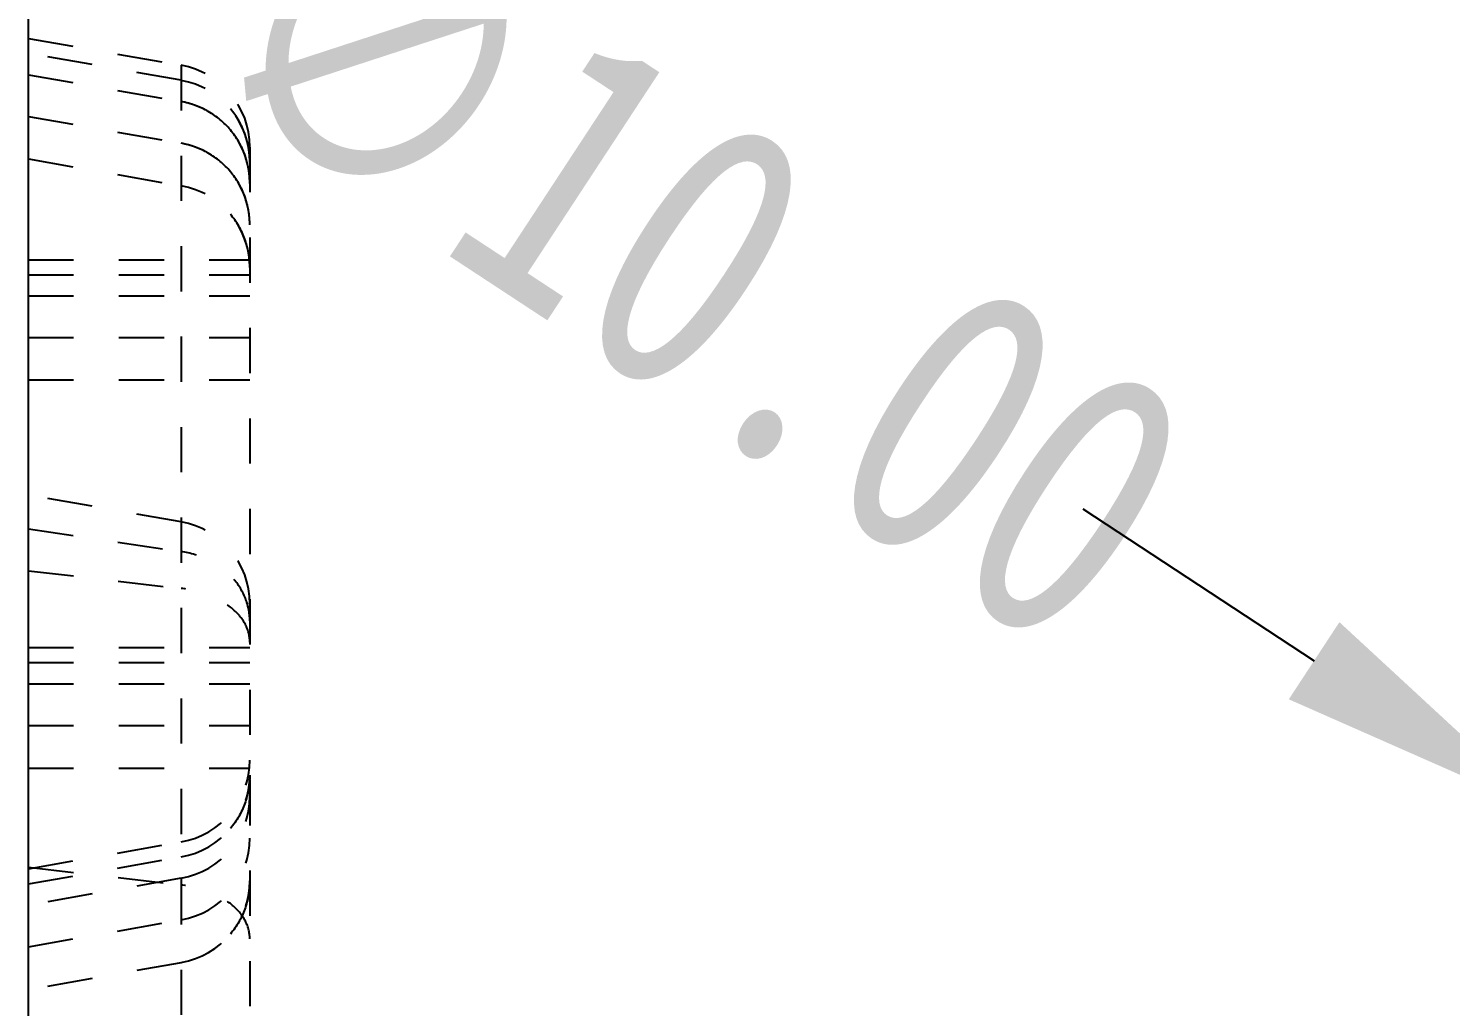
# Model space of a CAD drawing. Header units: millimetres. Extents: x 1147 to 12155, y -6137 to -4403.
# Drawn here: x 3268.1 to 3319.5, y -5105 to -5069.7 of the extents above; entities that cross this region are included whole.
import ezdxf

# ---------------------------------------------------------------- set-up
doc = ezdxf.new("R2010")
doc.units = ezdxf.units.MM
doc.header["$LTSCALE"] = 16.335
doc.header["$PDMODE"] = 3
doc.header["$PDSIZE"] = 0.3125
doc.linetypes.add('HIDDEN', pattern=[0.2, 0.1, -0.1])
doc.layers.get('0').update_dxf_attribs({"linetype": 'CONTINUOUS'})
doc.layers.get('Defpoints').update_dxf_attribs({"linetype": 'CONTINUOUS'})
doc.layers.add('DEFAULT_2', color=8, linetype='HIDDEN')
doc.styles.get("Standard").update_dxf_attribs({"font": 'txt', "width": 0.8})
doc.dimstyles.get("Standard").update_dxf_attribs({"dimtxt": 0.15625, "dimasz": 0.1875, "dimexe": 0.125, "dimexo": 0.0625, "dimtad": 0, "dimtih": 1, "dimtoh": 1, "dimdsep": 46, "dimtxsty": 'Standard', "dimcen": 0.09, "dimadec": 0, "dimazin": 0, "dimtp": 0.01, "dimtm": 0.01, "dimtfac": 1, "dimtofl": 0, "dimtmove": 0, "dimatfit": 3, "dimfxl": 0, "dimtolj": 1, "dimarcsym": 0})

# ---------------------------------------------------------------- blocks, each defined once
blk = doc.blocks.new('*D687')
at = {"color": 4, "lineweight": -2}
blk.add_line((3306.184, -5087.057), (3314.545, -5092.543), dxfattribs=at)
at = {"color": 4}
blk.add_solid([(3315.459, -5091.15), (3313.63, -5093.937), (3322.906, -5098.029)], dxfattribs=at)
at = {"layer": 'Defpoints', "color": 0}
for p in [(3322.906, -5098.029), (3331.267, -5103.514)]:
    blk.add_point(p, dxfattribs=at)
at = {"color": 6, "insert": (3292.248, -5077.915), "char_height": 10, "attachment_point": 5, "rotation": 326.7313}
blk.add_mtext('\\A1;∅10.00', dxfattribs=at)

msp = doc.modelspace()

# ---------------------------------------------------------------- linework, layer by layer
at = {"color": 7, "linetype": 'Continuous'}
msp.add_line((3268.086, -5503.772), (3268.086, -5023.709), dxfattribs=at)
at = {"layer": 'DEFAULT_2', "color": 8, "linetype": 'HIDDEN'}
for p, q in [((3268.086, -5070.062), (3273.607, -5071.035)), ((3273.607, -5071.577), (3268.086, -5070.603)), ((3273.607, -5071.035), (3273.607, -5128.396)), ((3268.086, -5071.373), (3273.607, -5072.346)), ((3268.086, -5072.88), (3273.607, -5073.852)), ((3276.086, -5073.989), (3276.086, -5125.436)), ((3268.086, -5074.417), (3273.607, -5075.389)), ((3268.086, -5078.062), (3276.086, -5078.062)), ((3268.086, -5078.603), (3276.086, -5078.603)), ((3268.086, -5079.368), (3276.086, -5079.368)), ((3268.086, -5080.869), (3276.086, -5080.869)), ((3268.086, -5082.4), (3276.086, -5082.4)), ((3273.607, -5087.529), (3268.086, -5086.555)), ((3268.086, -5087.776), (3273.607, -5088.601)), ((3268.086, -5089.292), (3273.607, -5089.933)), ((3268.086, -5092.062), (3276.086, -5092.062)), ((3268.086, -5092.607), (3276.086, -5092.607)), ((3268.086, -5093.377), (3276.086, -5093.377)), ((3268.086, -5094.888), (3276.086, -5094.888)), ((3268.086, -5096.43), (3276.086, -5096.43)), ((3268.086, -5100.062), (3273.607, -5099.088)), ((3268.086, -5100.605), (3273.607, -5099.632)), ((3268.086, -5100.004), (3273.607, -5100.644)), ((3273.607, -5100.403), (3268.086, -5101.377)), ((3268.086, -5102.877), (3273.607, -5101.905)), ((3273.607, -5103.457), (3268.086, -5104.43))]:
    msp.add_line(p, q, dxfattribs=at)
for centre, radius, start, end in [((3273.086, -5073.989), 3, 0, 80), ((3273.087, -5074.533), 2.999, 0.0062, 80.0096), ((3273.088, -5075.299), 2.999, 0.0151, 80.0232), ((3273.089, -5076.804), 2.997, 0.0324, 80.0498), ((3273.091, -5078.339), 2.995, 0.0501, 80.0771), ((3273.086, -5090.483), 3, 0, 80), ((3273.086, -5096.134), 3, 280, 0), ((3273.087, -5096.678), 2.999, 279.9903, 359.9937), ((3273.089, -5097.446), 2.997, 279.9765, 359.9978), ((3273.093, -5098.954), 2.993, 279.9495, 359.9952), ((3273.091, -5100.491), 2.995, 279.9219, 359.9492)]:
    msp.add_arc(centre, radius, start, end, dxfattribs=at)
for points in [[(3274.586, -5072.702), (3274.285, -5072.529), (3273.949, -5072.406), (3273.607, -5072.346)], [(3275.384, -5073.371), (3275.161, -5073.105), (3274.887, -5072.875), (3274.586, -5072.702)], [(3275.905, -5073.506), (3275.787, -5073.18), (3275.608, -5072.87), (3275.384, -5072.604)], [(3275.905, -5074.273), (3275.787, -5073.947), (3275.608, -5073.637), (3275.384, -5073.371)], [(3276.086, -5074.532), (3276.086, -5074.185), (3276.024, -5073.833), (3275.905, -5073.506)], [(3274.586, -5074.208), (3274.285, -5074.034), (3273.949, -5073.912), (3273.607, -5073.852)], [(3275.384, -5074.877), (3275.161, -5074.611), (3274.887, -5074.381), (3274.586, -5074.208)], [(3276.086, -5075.298), (3276.086, -5074.951), (3276.024, -5074.599), (3275.905, -5074.273)], [(3275.905, -5075.778), (3275.787, -5075.452), (3275.608, -5075.142), (3275.384, -5074.877)], [(3276.086, -5076.802), (3276.086, -5076.455), (3276.024, -5076.104), (3275.905, -5075.778)], [(3275.905, -5077.313), (3275.787, -5076.987), (3275.607, -5076.678), (3275.384, -5076.413)], [(3276.086, -5078.337), (3276.086, -5077.99), (3276.024, -5077.639), (3275.905, -5077.313)], [(3276.086, -5096.678), (3276.086, -5097.025), (3276.024, -5097.377), (3275.905, -5097.704)], [(3275.905, -5097.704), (3275.787, -5098.03), (3275.608, -5098.34), (3275.384, -5098.606)], [(3276.086, -5100.494), (3276.086, -5100.84), (3276.024, -5101.192), (3275.905, -5101.517)], [(3275.905, -5101.517), (3275.787, -5101.843), (3275.607, -5102.152), (3275.384, -5102.418)]]:
    msp.add_open_spline(points, degree=3, dxfattribs=at)
for points, knots in [([(3276.086, -5091.104), (3276.086, -5090.808), (3275.956, -5090.198), (3275.411, -5089.417), (3274.596, -5088.848), (3273.945, -5088.651), (3273.607, -5088.601)], [0, 0, 0, 0, 0.23266, 0.47504, 0.731595, 1, 1, 1, 1]), ([(3276.086, -5091.876), (3276.086, -5091.643), (3275.941, -5091.142), (3275.379, -5090.544), (3274.571, -5090.117), (3273.94, -5089.971), (3273.607, -5089.933)], [0, 0, 0, 0, 0.205116, 0.436923, 0.704509, 1, 1, 1, 1]), ([(3276.086, -5091.104), (3276.086, -5090.883), (3276.039, -5090.583), (3275.935, -5090.304), (3275.905, -5090.235)], [0, 0, 0, 0, 0.746479, 1, 1, 1, 1]), ([(3276.086, -5102.588), (3276.086, -5102.355), (3275.941, -5101.854), (3275.379, -5101.256), (3274.571, -5100.828), (3273.94, -5100.683), (3273.607, -5100.644)], [0, 0, 0, 0, 0.205116, 0.436923, 0.704509, 1, 1, 1, 1])]:
    msp.add_open_spline(points, degree=3, knots=knots, dxfattribs=at)

# ---------------------------------------------------------------- dimensions: what is measured, and where the dimension line sits
dim = msp.add_diameter_dim_2p(p1=(3331.267, -5103.514), p2=(3322.906, -5098.029), dimstyle='Standard', override={"dimtxt": 10, "dimasz": 10, "dimgap": 0, "dimtih": 0, "dimtoh": 0, "dimzin": 0, "dimcen": 0, "dimclrd": 4, "dimclre": 4, "dimclrt": 6, "dimadec": 2, "dimtp": 0, "dimtm": 0, "dimtzin": 0})
dim.commit()
dim.dimension.update_dxf_attribs({"geometry": '*D687', "text_midpoint": (3292.248, -5077.915)})

doc.saveas('drawing.dxf')
